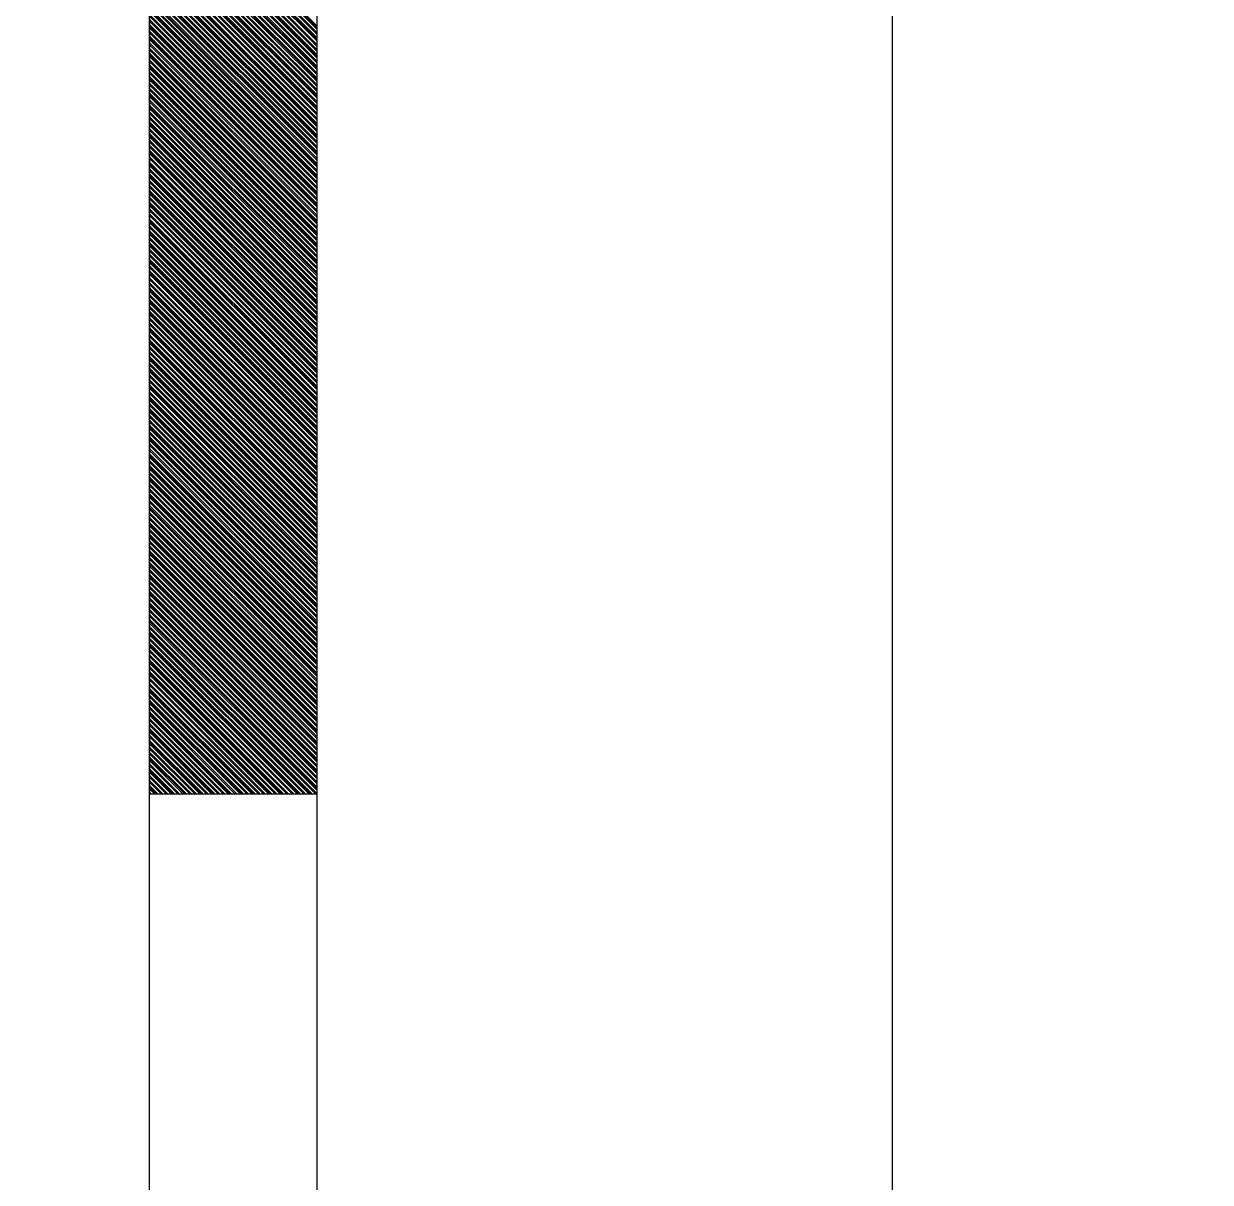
# Model space of a CAD drawing. Extents: x 731854 to 732444, y 4380981 to 4382008.
# Drawn here: x 732092.92 to 732099.99, y 4381888.69 to 4381895.61 of the extents above; entities that cross this region are included whole.
import ezdxf

# ---------------------------------------------------------------- set-up
doc = ezdxf.new("R2010")
doc.units = 0
doc.layers.get('0').update_dxf_attribs({"linetype": 'CONTINUOUS'})

msp = doc.modelspace()

# ---------------------------------------------------------------- linework, layer by layer
at = {"color": 0, "linetype": 'CONTINUOUS'}
for p, q in [((732093.67, 4381881.01), (732093.67, 4381981.01)), ((732093.67, 4381881.01), (732093.67, 4381981.01)), ((732094.67, 4381881.01), (732094.67, 4381981.01)), ((732094.67, 4381881.01), (732094.67, 4381981.01)), ((732094.67, 4381895.59), (732093.67, 4381896.59)), ((732094.67, 4381895.59), (732093.67, 4381896.59)), ((732094.67, 4381895.58), (732093.67, 4381896.58)), ((732094.67, 4381895.58), (732093.67, 4381896.58)), ((732094.67, 4381895.57), (732093.67, 4381896.57)), ((732094.67, 4381895.57), (732093.67, 4381896.57)), ((732094.67, 4381895.55), (732093.67, 4381896.55)), ((732094.67, 4381895.55), (732093.67, 4381896.55)), ((732094.67, 4381895.54), (732093.67, 4381896.54)), ((732094.67, 4381895.54), (732093.67, 4381896.54)), ((732094.67, 4381895.52), (732093.67, 4381896.52)), ((732094.67, 4381895.52), (732093.67, 4381896.52)), ((732094.67, 4381895.51), (732093.67, 4381896.51)), ((732094.67, 4381895.51), (732093.67, 4381896.51)), ((732094.67, 4381895.5), (732093.67, 4381896.5)), ((732094.67, 4381895.5), (732093.67, 4381896.5)), ((732094.67, 4381895.48), (732093.67, 4381896.48)), ((732094.67, 4381895.48), (732093.67, 4381896.48)), ((732094.67, 4381895.47), (732093.67, 4381896.47)), ((732094.67, 4381895.47), (732093.67, 4381896.47)), ((732094.67, 4381895.45), (732093.67, 4381896.45)), ((732094.67, 4381895.45), (732093.67, 4381896.45)), ((732094.67, 4381895.44), (732093.67, 4381896.44)), ((732094.67, 4381895.44), (732093.67, 4381896.44)), ((732094.67, 4381895.42), (732093.67, 4381896.42)), ((732094.67, 4381895.42), (732093.67, 4381896.42)), ((732094.67, 4381895.41), (732093.67, 4381896.41)), ((732094.67, 4381895.41), (732093.67, 4381896.41)), ((732094.67, 4381895.4), (732093.67, 4381896.4)), ((732094.67, 4381895.4), (732093.67, 4381896.4)), ((732094.67, 4381895.38), (732093.67, 4381896.38)), ((732094.67, 4381895.38), (732093.67, 4381896.38)), ((732094.67, 4381895.37), (732093.67, 4381896.37)), ((732094.67, 4381895.37), (732093.67, 4381896.37)), ((732094.67, 4381895.35), (732093.67, 4381896.35)), ((732094.67, 4381895.35), (732093.67, 4381896.35)), ((732094.67, 4381895.34), (732093.67, 4381896.34)), ((732094.67, 4381895.34), (732093.67, 4381896.34)), ((732094.67, 4381895.33), (732093.67, 4381896.33)), ((732094.67, 4381895.33), (732093.67, 4381896.33)), ((732094.67, 4381895.31), (732093.67, 4381896.31)), ((732094.67, 4381895.31), (732093.67, 4381896.31)), ((732094.67, 4381895.3), (732093.67, 4381896.3)), ((732094.67, 4381895.3), (732093.67, 4381896.3)), ((732094.67, 4381895.28), (732093.67, 4381896.28)), ((732094.67, 4381895.28), (732093.67, 4381896.28)), ((732094.67, 4381895.27), (732093.67, 4381896.27)), ((732094.67, 4381895.27), (732093.67, 4381896.27)), ((732094.67, 4381895.26), (732093.67, 4381896.26)), ((732094.67, 4381895.26), (732093.67, 4381896.26)), ((732094.67, 4381895.24), (732093.67, 4381896.24)), ((732094.67, 4381895.24), (732093.67, 4381896.24)), ((732094.67, 4381895.23), (732093.67, 4381896.23)), ((732094.67, 4381895.23), (732093.67, 4381896.23)), ((732094.67, 4381895.21), (732093.67, 4381896.21)), ((732094.67, 4381895.21), (732093.67, 4381896.21)), ((732094.67, 4381895.2), (732093.67, 4381896.2)), ((732094.67, 4381895.2), (732093.67, 4381896.2)), ((732094.67, 4381895.18), (732093.67, 4381896.18)), ((732094.67, 4381895.18), (732093.67, 4381896.18)), ((732094.67, 4381895.17), (732093.67, 4381896.17)), ((732094.67, 4381895.17), (732093.67, 4381896.17)), ((732094.67, 4381895.16), (732093.67, 4381896.16)), ((732094.67, 4381895.16), (732093.67, 4381896.16)), ((732094.67, 4381895.14), (732093.67, 4381896.14)), ((732094.67, 4381895.14), (732093.67, 4381896.14)), ((732094.67, 4381895.13), (732093.67, 4381896.13)), ((732094.67, 4381895.13), (732093.67, 4381896.13)), ((732094.67, 4381895.11), (732093.67, 4381896.11)), ((732094.67, 4381895.11), (732093.67, 4381896.11)), ((732094.67, 4381895.1), (732093.67, 4381896.1)), ((732094.67, 4381895.1), (732093.67, 4381896.1)), ((732094.67, 4381895.09), (732093.67, 4381896.09)), ((732094.67, 4381895.09), (732093.67, 4381896.09)), ((732094.67, 4381895.07), (732093.67, 4381896.07)), ((732094.67, 4381895.07), (732093.67, 4381896.07)), ((732094.67, 4381895.06), (732093.67, 4381896.06)), ((732094.67, 4381895.06), (732093.67, 4381896.06)), ((732094.67, 4381895.04), (732093.67, 4381896.04)), ((732094.67, 4381895.04), (732093.67, 4381896.04)), ((732094.67, 4381895.03), (732093.67, 4381896.03)), ((732094.67, 4381895.03), (732093.67, 4381896.03)), ((732094.67, 4381895.01), (732093.67, 4381896.01)), ((732094.67, 4381895.01), (732093.67, 4381896.01)), ((732094.67, 4381895), (732093.67, 4381896)), ((732094.67, 4381895), (732093.67, 4381896)), ((732094.67, 4381894.99), (732093.67, 4381895.99)), ((732094.67, 4381894.99), (732093.67, 4381895.99)), ((732094.67, 4381894.97), (732093.67, 4381895.97)), ((732094.67, 4381894.97), (732093.67, 4381895.97)), ((732094.67, 4381894.96), (732093.67, 4381895.96)), ((732094.67, 4381894.96), (732093.67, 4381895.96)), ((732094.67, 4381894.94), (732093.67, 4381895.94)), ((732094.67, 4381894.94), (732093.67, 4381895.94)), ((732094.67, 4381894.93), (732093.67, 4381895.93)), ((732094.67, 4381894.93), (732093.67, 4381895.93)), ((732094.67, 4381894.92), (732093.67, 4381895.92)), ((732094.67, 4381894.92), (732093.67, 4381895.92)), ((732094.67, 4381894.9), (732093.67, 4381895.9)), ((732094.67, 4381894.9), (732093.67, 4381895.9)), ((732094.67, 4381894.89), (732093.67, 4381895.89)), ((732094.67, 4381894.89), (732093.67, 4381895.89)), ((732094.67, 4381894.87), (732093.67, 4381895.87)), ((732094.67, 4381894.87), (732093.67, 4381895.87)), ((732094.67, 4381894.86), (732093.67, 4381895.86)), ((732094.67, 4381894.86), (732093.67, 4381895.86)), ((732094.67, 4381894.84), (732093.67, 4381895.84)), ((732094.67, 4381894.84), (732093.67, 4381895.84)), ((732094.67, 4381894.83), (732093.67, 4381895.83)), ((732094.67, 4381894.83), (732093.67, 4381895.83)), ((732094.67, 4381894.82), (732093.67, 4381895.82)), ((732094.67, 4381894.82), (732093.67, 4381895.82)), ((732094.67, 4381894.8), (732093.67, 4381895.8)), ((732094.67, 4381894.8), (732093.67, 4381895.8)), ((732094.67, 4381894.79), (732093.67, 4381895.79)), ((732094.67, 4381894.79), (732093.67, 4381895.79)), ((732094.67, 4381894.77), (732093.67, 4381895.77)), ((732094.67, 4381894.77), (732093.67, 4381895.77)), ((732094.67, 4381894.76), (732093.67, 4381895.76)), ((732094.67, 4381894.76), (732093.67, 4381895.76)), ((732094.67, 4381894.75), (732093.67, 4381895.75)), ((732094.67, 4381894.75), (732093.67, 4381895.75)), ((732094.67, 4381894.73), (732093.67, 4381895.73)), ((732094.67, 4381894.73), (732093.67, 4381895.73)), ((732094.67, 4381894.72), (732093.67, 4381895.72)), ((732094.67, 4381894.72), (732093.67, 4381895.72)), ((732094.67, 4381894.7), (732093.67, 4381895.7)), ((732094.67, 4381894.7), (732093.67, 4381895.7)), ((732094.67, 4381894.69), (732093.67, 4381895.69)), ((732094.67, 4381894.69), (732093.67, 4381895.69)), ((732094.67, 4381894.68), (732093.67, 4381895.68)), ((732094.67, 4381894.68), (732093.67, 4381895.68)), ((732094.67, 4381894.66), (732093.67, 4381895.66)), ((732094.67, 4381894.66), (732093.67, 4381895.66)), ((732094.67, 4381894.65), (732093.67, 4381895.65)), ((732094.67, 4381894.65), (732093.67, 4381895.65)), ((732094.67, 4381894.63), (732093.67, 4381895.63)), ((732094.67, 4381894.63), (732093.67, 4381895.63)), ((732094.67, 4381894.62), (732093.67, 4381895.62)), ((732094.67, 4381894.62), (732093.67, 4381895.62)), ((732094.67, 4381894.6), (732093.67, 4381895.6)), ((732094.67, 4381894.6), (732093.67, 4381895.6)), ((732094.67, 4381894.59), (732093.67, 4381895.59)), ((732094.67, 4381894.59), (732093.67, 4381895.59)), ((732094.67, 4381894.58), (732093.67, 4381895.58)), ((732094.67, 4381894.58), (732093.67, 4381895.58)), ((732094.67, 4381894.56), (732093.67, 4381895.56)), ((732094.67, 4381894.56), (732093.67, 4381895.56)), ((732094.67, 4381894.55), (732093.67, 4381895.55)), ((732094.67, 4381894.55), (732093.67, 4381895.55)), ((732094.67, 4381894.53), (732093.67, 4381895.53)), ((732094.67, 4381894.53), (732093.67, 4381895.53)), ((732094.67, 4381894.52), (732093.67, 4381895.52)), ((732094.67, 4381894.52), (732093.67, 4381895.52)), ((732094.67, 4381894.51), (732093.67, 4381895.51)), ((732094.67, 4381894.51), (732093.67, 4381895.51)), ((732094.67, 4381894.49), (732093.67, 4381895.49)), ((732094.67, 4381894.49), (732093.67, 4381895.49)), ((732094.67, 4381894.48), (732093.67, 4381895.48)), ((732094.67, 4381894.48), (732093.67, 4381895.48)), ((732094.67, 4381894.46), (732093.67, 4381895.46)), ((732094.67, 4381894.46), (732093.67, 4381895.46)), ((732094.67, 4381894.45), (732093.67, 4381895.45)), ((732094.67, 4381894.45), (732093.67, 4381895.45)), ((732094.67, 4381894.43), (732093.67, 4381895.43)), ((732094.67, 4381894.43), (732093.67, 4381895.43)), ((732094.67, 4381894.42), (732093.67, 4381895.42)), ((732094.67, 4381894.42), (732093.67, 4381895.42)), ((732094.67, 4381894.41), (732093.67, 4381895.41)), ((732094.67, 4381894.41), (732093.67, 4381895.41)), ((732094.67, 4381894.39), (732093.67, 4381895.39)), ((732094.67, 4381894.39), (732093.67, 4381895.39)), ((732094.67, 4381894.38), (732093.67, 4381895.38)), ((732094.67, 4381894.38), (732093.67, 4381895.38)), ((732094.67, 4381894.36), (732093.67, 4381895.36)), ((732094.67, 4381894.36), (732093.67, 4381895.36)), ((732094.67, 4381894.35), (732093.67, 4381895.35)), ((732094.67, 4381894.35), (732093.67, 4381895.35)), ((732094.67, 4381894.34), (732093.67, 4381895.34)), ((732094.67, 4381894.34), (732093.67, 4381895.34)), ((732094.67, 4381894.32), (732093.67, 4381895.32)), ((732094.67, 4381894.32), (732093.67, 4381895.32)), ((732094.67, 4381894.31), (732093.67, 4381895.31)), ((732094.67, 4381894.31), (732093.67, 4381895.31)), ((732094.67, 4381894.29), (732093.67, 4381895.29)), ((732094.67, 4381894.29), (732093.67, 4381895.29)), ((732094.67, 4381894.28), (732093.67, 4381895.28)), ((732094.67, 4381894.28), (732093.67, 4381895.28)), ((732094.67, 4381894.27), (732093.67, 4381895.27)), ((732094.67, 4381894.27), (732093.67, 4381895.27)), ((732094.67, 4381894.25), (732093.67, 4381895.25)), ((732094.67, 4381894.25), (732093.67, 4381895.25)), ((732094.67, 4381894.24), (732093.67, 4381895.24)), ((732094.67, 4381894.24), (732093.67, 4381895.24)), ((732094.67, 4381894.22), (732093.67, 4381895.22)), ((732094.67, 4381894.22), (732093.67, 4381895.22)), ((732094.67, 4381894.21), (732093.67, 4381895.21)), ((732094.67, 4381894.21), (732093.67, 4381895.21)), ((732094.67, 4381894.19), (732093.67, 4381895.19)), ((732094.67, 4381894.19), (732093.67, 4381895.19)), ((732094.67, 4381894.18), (732093.67, 4381895.18)), ((732094.67, 4381894.18), (732093.67, 4381895.18)), ((732094.67, 4381894.17), (732093.67, 4381895.17)), ((732094.67, 4381894.17), (732093.67, 4381895.17)), ((732094.67, 4381894.15), (732093.67, 4381895.15)), ((732094.67, 4381894.15), (732093.67, 4381895.15)), ((732094.67, 4381894.14), (732093.67, 4381895.14)), ((732094.67, 4381894.14), (732093.67, 4381895.14)), ((732094.67, 4381894.12), (732093.67, 4381895.12)), ((732094.67, 4381894.12), (732093.67, 4381895.12)), ((732094.67, 4381894.11), (732093.67, 4381895.11)), ((732094.67, 4381894.11), (732093.67, 4381895.11)), ((732094.67, 4381894.1), (732093.67, 4381895.1)), ((732094.67, 4381894.1), (732093.67, 4381895.1)), ((732094.67, 4381894.08), (732093.67, 4381895.08)), ((732094.67, 4381894.08), (732093.67, 4381895.08)), ((732094.67, 4381894.07), (732093.67, 4381895.07)), ((732094.67, 4381894.07), (732093.67, 4381895.07)), ((732094.67, 4381894.05), (732093.67, 4381895.05)), ((732094.67, 4381894.05), (732093.67, 4381895.05)), ((732094.67, 4381894.04), (732093.67, 4381895.04)), ((732094.67, 4381894.04), (732093.67, 4381895.04)), ((732094.67, 4381894.02), (732093.67, 4381895.02)), ((732094.67, 4381894.02), (732093.67, 4381895.02)), ((732094.67, 4381894.01), (732093.67, 4381895.01)), ((732094.67, 4381894.01), (732093.67, 4381895.01)), ((732094.67, 4381894), (732093.67, 4381895)), ((732094.67, 4381894), (732093.67, 4381895)), ((732094.67, 4381893.98), (732093.67, 4381894.98)), ((732094.67, 4381893.98), (732093.67, 4381894.98)), ((732094.67, 4381893.97), (732093.67, 4381894.97)), ((732094.67, 4381893.97), (732093.67, 4381894.97)), ((732094.67, 4381893.95), (732093.67, 4381894.95)), ((732094.67, 4381893.95), (732093.67, 4381894.95)), ((732094.67, 4381893.94), (732093.67, 4381894.94)), ((732094.67, 4381893.94), (732093.67, 4381894.94)), ((732094.67, 4381893.93), (732093.67, 4381894.93)), ((732094.67, 4381893.93), (732093.67, 4381894.93)), ((732094.67, 4381893.91), (732093.67, 4381894.91)), ((732094.67, 4381893.91), (732093.67, 4381894.91)), ((732094.67, 4381893.9), (732093.67, 4381894.9)), ((732094.67, 4381893.9), (732093.67, 4381894.9)), ((732094.67, 4381893.88), (732093.67, 4381894.88)), ((732094.67, 4381893.88), (732093.67, 4381894.88)), ((732094.67, 4381893.87), (732093.67, 4381894.87)), ((732094.67, 4381893.87), (732093.67, 4381894.87)), ((732094.67, 4381893.85), (732093.67, 4381894.85)), ((732094.67, 4381893.85), (732093.67, 4381894.85)), ((732094.67, 4381893.84), (732093.67, 4381894.84)), ((732094.67, 4381893.84), (732093.67, 4381894.84)), ((732094.67, 4381893.83), (732093.67, 4381894.83)), ((732094.67, 4381893.83), (732093.67, 4381894.83)), ((732094.67, 4381893.81), (732093.67, 4381894.81)), ((732094.67, 4381893.81), (732093.67, 4381894.81)), ((732094.67, 4381893.8), (732093.67, 4381894.8)), ((732094.67, 4381893.8), (732093.67, 4381894.8)), ((732094.67, 4381893.78), (732093.67, 4381894.78)), ((732094.67, 4381893.78), (732093.67, 4381894.78)), ((732094.67, 4381893.77), (732093.67, 4381894.77)), ((732094.67, 4381893.77), (732093.67, 4381894.77)), ((732094.67, 4381893.76), (732093.67, 4381894.76)), ((732094.67, 4381893.76), (732093.67, 4381894.76)), ((732094.67, 4381893.74), (732093.67, 4381894.74)), ((732094.67, 4381893.74), (732093.67, 4381894.74)), ((732094.67, 4381893.73), (732093.67, 4381894.73)), ((732094.67, 4381893.73), (732093.67, 4381894.73)), ((732094.67, 4381893.71), (732093.67, 4381894.71)), ((732094.67, 4381893.71), (732093.67, 4381894.71)), ((732094.67, 4381893.7), (732093.67, 4381894.7)), ((732094.67, 4381893.7), (732093.67, 4381894.7)), ((732094.67, 4381893.69), (732093.67, 4381894.69)), ((732094.67, 4381893.69), (732093.67, 4381894.69)), ((732094.67, 4381893.67), (732093.67, 4381894.67)), ((732094.67, 4381893.67), (732093.67, 4381894.67)), ((732094.67, 4381893.66), (732093.67, 4381894.66)), ((732094.67, 4381893.66), (732093.67, 4381894.66)), ((732094.67, 4381893.64), (732093.67, 4381894.64)), ((732094.67, 4381893.64), (732093.67, 4381894.64)), ((732094.67, 4381893.63), (732093.67, 4381894.63)), ((732094.67, 4381893.63), (732093.67, 4381894.63)), ((732094.67, 4381893.61), (732093.67, 4381894.61)), ((732094.67, 4381893.61), (732093.67, 4381894.61)), ((732094.67, 4381893.6), (732093.67, 4381894.6)), ((732094.67, 4381893.6), (732093.67, 4381894.6)), ((732094.67, 4381893.59), (732093.67, 4381894.59)), ((732094.67, 4381893.59), (732093.67, 4381894.59)), ((732094.67, 4381893.57), (732093.67, 4381894.57)), ((732094.67, 4381893.57), (732093.67, 4381894.57)), ((732094.67, 4381893.56), (732093.67, 4381894.56)), ((732094.67, 4381893.56), (732093.67, 4381894.56)), ((732094.67, 4381893.54), (732093.67, 4381894.54)), ((732094.67, 4381893.54), (732093.67, 4381894.54)), ((732094.67, 4381893.53), (732093.67, 4381894.53)), ((732094.67, 4381893.53), (732093.67, 4381894.53)), ((732094.67, 4381893.52), (732093.67, 4381894.52)), ((732094.67, 4381893.52), (732093.67, 4381894.52)), ((732094.67, 4381893.5), (732093.67, 4381894.5)), ((732094.67, 4381893.5), (732093.67, 4381894.5)), ((732094.67, 4381893.49), (732093.67, 4381894.49)), ((732094.67, 4381893.49), (732093.67, 4381894.49)), ((732094.67, 4381893.47), (732093.67, 4381894.47)), ((732094.67, 4381893.47), (732093.67, 4381894.47)), ((732094.67, 4381893.46), (732093.67, 4381894.46)), ((732094.67, 4381893.46), (732093.67, 4381894.46)), ((732094.67, 4381893.44), (732093.67, 4381894.44)), ((732094.67, 4381893.44), (732093.67, 4381894.44)), ((732094.67, 4381893.43), (732093.67, 4381894.43)), ((732094.67, 4381893.43), (732093.67, 4381894.43)), ((732094.67, 4381893.42), (732093.67, 4381894.42)), ((732094.67, 4381893.42), (732093.67, 4381894.42)), ((732094.67, 4381893.4), (732093.67, 4381894.4)), ((732094.67, 4381893.4), (732093.67, 4381894.4)), ((732094.67, 4381893.39), (732093.67, 4381894.39)), ((732094.67, 4381893.39), (732093.67, 4381894.39)), ((732094.67, 4381893.37), (732093.67, 4381894.37)), ((732094.67, 4381893.37), (732093.67, 4381894.37)), ((732094.67, 4381893.36), (732093.67, 4381894.36)), ((732094.67, 4381893.36), (732093.67, 4381894.36)), ((732094.67, 4381893.35), (732093.67, 4381894.35)), ((732094.67, 4381893.35), (732093.67, 4381894.35)), ((732094.67, 4381893.33), (732093.67, 4381894.33)), ((732094.67, 4381893.33), (732093.67, 4381894.33)), ((732094.67, 4381893.32), (732093.67, 4381894.32)), ((732094.67, 4381893.32), (732093.67, 4381894.32)), ((732094.67, 4381893.3), (732093.67, 4381894.3)), ((732094.67, 4381893.3), (732093.67, 4381894.3)), ((732094.67, 4381893.29), (732093.67, 4381894.29)), ((732094.67, 4381893.29), (732093.67, 4381894.29)), ((732094.67, 4381893.28), (732093.67, 4381894.28)), ((732094.67, 4381893.28), (732093.67, 4381894.28)), ((732094.67, 4381893.26), (732093.67, 4381894.26)), ((732094.67, 4381893.26), (732093.67, 4381894.26)), ((732094.67, 4381893.25), (732093.67, 4381894.25)), ((732094.67, 4381893.25), (732093.67, 4381894.25)), ((732094.67, 4381893.23), (732093.67, 4381894.23)), ((732094.67, 4381893.23), (732093.67, 4381894.23)), ((732094.67, 4381893.22), (732093.67, 4381894.22)), ((732094.67, 4381893.22), (732093.67, 4381894.22)), ((732094.67, 4381893.2), (732093.67, 4381894.2)), ((732094.67, 4381893.2), (732093.67, 4381894.2)), ((732094.67, 4381893.19), (732093.67, 4381894.19)), ((732094.67, 4381893.19), (732093.67, 4381894.19)), ((732094.67, 4381893.18), (732093.67, 4381894.18)), ((732094.67, 4381893.18), (732093.67, 4381894.18)), ((732094.67, 4381893.16), (732093.67, 4381894.16)), ((732094.67, 4381893.16), (732093.67, 4381894.16)), ((732094.67, 4381893.15), (732093.67, 4381894.15)), ((732094.67, 4381893.15), (732093.67, 4381894.15)), ((732094.67, 4381893.13), (732093.67, 4381894.13)), ((732094.67, 4381893.13), (732093.67, 4381894.13)), ((732094.67, 4381893.12), (732093.67, 4381894.12)), ((732094.67, 4381893.12), (732093.67, 4381894.12)), ((732094.67, 4381893.11), (732093.67, 4381894.11)), ((732094.67, 4381893.11), (732093.67, 4381894.11)), ((732094.67, 4381893.09), (732093.67, 4381894.09)), ((732094.67, 4381893.09), (732093.67, 4381894.09)), ((732094.67, 4381893.08), (732093.67, 4381894.08)), ((732094.67, 4381893.08), (732093.67, 4381894.08)), ((732094.67, 4381893.06), (732093.67, 4381894.06)), ((732094.67, 4381893.06), (732093.67, 4381894.06)), ((732094.67, 4381893.05), (732093.67, 4381894.05)), ((732094.67, 4381893.05), (732093.67, 4381894.05)), ((732094.67, 4381893.03), (732093.67, 4381894.03)), ((732094.67, 4381893.03), (732093.67, 4381894.03)), ((732094.67, 4381893.02), (732093.67, 4381894.02)), ((732094.67, 4381893.02), (732093.67, 4381894.02)), ((732094.67, 4381893.01), (732093.67, 4381894.01)), ((732094.67, 4381893.01), (732093.67, 4381894.01)), ((732094.67, 4381892.99), (732093.67, 4381893.99)), ((732094.67, 4381892.99), (732093.67, 4381893.99)), ((732094.67, 4381892.98), (732093.67, 4381893.98)), ((732094.67, 4381892.98), (732093.67, 4381893.98)), ((732094.67, 4381892.96), (732093.67, 4381893.96)), ((732094.67, 4381892.96), (732093.67, 4381893.96)), ((732094.67, 4381892.95), (732093.67, 4381893.95)), ((732094.67, 4381892.95), (732093.67, 4381893.95)), ((732094.67, 4381892.94), (732093.67, 4381893.94)), ((732094.67, 4381892.94), (732093.67, 4381893.94)), ((732094.67, 4381892.92), (732093.67, 4381893.92)), ((732094.67, 4381892.92), (732093.67, 4381893.92)), ((732094.67, 4381892.91), (732093.67, 4381893.91)), ((732094.67, 4381892.91), (732093.67, 4381893.91)), ((732094.67, 4381892.89), (732093.67, 4381893.89)), ((732094.67, 4381892.89), (732093.67, 4381893.89)), ((732094.67, 4381892.88), (732093.67, 4381893.88)), ((732094.67, 4381892.88), (732093.67, 4381893.88)), ((732094.67, 4381892.87), (732093.67, 4381893.87)), ((732094.67, 4381892.87), (732093.67, 4381893.87)), ((732094.67, 4381892.85), (732093.67, 4381893.85)), ((732094.67, 4381892.85), (732093.67, 4381893.85)), ((732094.67, 4381892.84), (732093.67, 4381893.84)), ((732094.67, 4381892.84), (732093.67, 4381893.84)), ((732094.67, 4381892.82), (732093.67, 4381893.82)), ((732094.67, 4381892.82), (732093.67, 4381893.82)), ((732094.67, 4381892.81), (732093.67, 4381893.81)), ((732094.67, 4381892.81), (732093.67, 4381893.81)), ((732094.67, 4381892.79), (732093.67, 4381893.79)), ((732094.67, 4381892.79), (732093.67, 4381893.79)), ((732094.67, 4381892.78), (732093.67, 4381893.78)), ((732094.67, 4381892.78), (732093.67, 4381893.78)), ((732094.67, 4381892.77), (732093.67, 4381893.77)), ((732094.67, 4381892.77), (732093.67, 4381893.77)), ((732094.67, 4381892.75), (732093.67, 4381893.75)), ((732094.67, 4381892.75), (732093.67, 4381893.75)), ((732094.67, 4381892.74), (732093.67, 4381893.74)), ((732094.67, 4381892.74), (732093.67, 4381893.74)), ((732094.67, 4381892.72), (732093.67, 4381893.72)), ((732094.67, 4381892.72), (732093.67, 4381893.72)), ((732094.67, 4381892.71), (732093.67, 4381893.71)), ((732094.67, 4381892.71), (732093.67, 4381893.71)), ((732094.67, 4381892.7), (732093.67, 4381893.7)), ((732094.67, 4381892.7), (732093.67, 4381893.7)), ((732094.67, 4381892.68), (732093.67, 4381893.68)), ((732094.67, 4381892.68), (732093.67, 4381893.68)), ((732094.67, 4381892.67), (732093.67, 4381893.67)), ((732094.67, 4381892.67), (732093.67, 4381893.67)), ((732094.67, 4381892.65), (732093.67, 4381893.65)), ((732094.67, 4381892.65), (732093.67, 4381893.65)), ((732094.67, 4381892.64), (732093.67, 4381893.64)), ((732094.67, 4381892.64), (732093.67, 4381893.64)), ((732094.67, 4381892.62), (732093.67, 4381893.62)), ((732094.67, 4381892.62), (732093.67, 4381893.62)), ((732094.67, 4381892.61), (732093.67, 4381893.61)), ((732094.67, 4381892.61), (732093.67, 4381893.61)), ((732094.67, 4381892.6), (732093.67, 4381893.6)), ((732094.67, 4381892.6), (732093.67, 4381893.6)), ((732094.67, 4381892.58), (732093.67, 4381893.58)), ((732094.67, 4381892.58), (732093.67, 4381893.58)), ((732094.67, 4381892.57), (732093.67, 4381893.57)), ((732094.67, 4381892.57), (732093.67, 4381893.57)), ((732094.67, 4381892.55), (732093.67, 4381893.55)), ((732094.67, 4381892.55), (732093.67, 4381893.55)), ((732094.67, 4381892.54), (732093.67, 4381893.54)), ((732094.67, 4381892.54), (732093.67, 4381893.54)), ((732094.67, 4381892.53), (732093.67, 4381893.53)), ((732094.67, 4381892.53), (732093.67, 4381893.53)), ((732094.67, 4381892.51), (732093.67, 4381893.51)), ((732094.67, 4381892.51), (732093.67, 4381893.51)), ((732094.67, 4381892.5), (732093.67, 4381893.5)), ((732094.67, 4381892.5), (732093.67, 4381893.5)), ((732094.67, 4381892.48), (732093.67, 4381893.48)), ((732094.67, 4381892.48), (732093.67, 4381893.48)), ((732094.67, 4381892.47), (732093.67, 4381893.47)), ((732094.67, 4381892.47), (732093.67, 4381893.47)), ((732094.67, 4381892.45), (732093.67, 4381893.45)), ((732094.67, 4381892.45), (732093.67, 4381893.45)), ((732094.67, 4381892.44), (732093.67, 4381893.44)), ((732094.67, 4381892.44), (732093.67, 4381893.44)), ((732094.67, 4381892.43), (732093.67, 4381893.43)), ((732094.67, 4381892.43), (732093.67, 4381893.43)), ((732094.67, 4381892.41), (732093.67, 4381893.41)), ((732094.67, 4381892.41), (732093.67, 4381893.41)), ((732094.67, 4381892.4), (732093.67, 4381893.4)), ((732094.67, 4381892.4), (732093.67, 4381893.4)), ((732094.67, 4381892.38), (732093.67, 4381893.38)), ((732094.67, 4381892.38), (732093.67, 4381893.38)), ((732094.67, 4381892.37), (732093.67, 4381893.37)), ((732094.67, 4381892.37), (732093.67, 4381893.37)), ((732094.67, 4381892.36), (732093.67, 4381893.36)), ((732094.67, 4381892.36), (732093.67, 4381893.36)), ((732094.67, 4381892.34), (732093.67, 4381893.34)), ((732094.67, 4381892.34), (732093.67, 4381893.34)), ((732094.67, 4381892.33), (732093.67, 4381893.33)), ((732094.67, 4381892.33), (732093.67, 4381893.33)), ((732094.67, 4381892.31), (732093.67, 4381893.31)), ((732094.67, 4381892.31), (732093.67, 4381893.31)), ((732094.67, 4381892.3), (732093.67, 4381893.3)), ((732094.67, 4381892.3), (732093.67, 4381893.3)), ((732094.67, 4381892.29), (732093.67, 4381893.29)), ((732094.67, 4381892.29), (732093.67, 4381893.29)), ((732094.67, 4381892.27), (732093.67, 4381893.27)), ((732094.67, 4381892.27), (732093.67, 4381893.27)), ((732094.67, 4381892.26), (732093.67, 4381893.26)), ((732094.67, 4381892.26), (732093.67, 4381893.26)), ((732094.67, 4381892.24), (732093.67, 4381893.24)), ((732094.67, 4381892.24), (732093.67, 4381893.24)), ((732094.67, 4381892.23), (732093.67, 4381893.23)), ((732094.67, 4381892.23), (732093.67, 4381893.23)), ((732094.67, 4381892.21), (732093.67, 4381893.21)), ((732094.67, 4381892.21), (732093.67, 4381893.21)), ((732094.67, 4381892.2), (732093.67, 4381893.2)), ((732094.67, 4381892.2), (732093.67, 4381893.2)), ((732094.67, 4381892.19), (732093.67, 4381893.19)), ((732094.67, 4381892.19), (732093.67, 4381893.19)), ((732094.67, 4381892.17), (732093.67, 4381893.17)), ((732094.67, 4381892.17), (732093.67, 4381893.17)), ((732094.67, 4381892.16), (732093.67, 4381893.16)), ((732094.67, 4381892.16), (732093.67, 4381893.16)), ((732094.67, 4381892.14), (732093.67, 4381893.14)), ((732094.67, 4381892.14), (732093.67, 4381893.14)), ((732094.67, 4381892.13), (732093.67, 4381893.13)), ((732094.67, 4381892.13), (732093.67, 4381893.13)), ((732094.67, 4381892.12), (732093.67, 4381893.12)), ((732094.67, 4381892.12), (732093.67, 4381893.12)), ((732094.67, 4381892.1), (732093.67, 4381893.1)), ((732094.67, 4381892.1), (732093.67, 4381893.1)), ((732094.67, 4381892.09), (732093.67, 4381893.09)), ((732094.67, 4381892.09), (732093.67, 4381893.09)), ((732094.67, 4381892.07), (732093.67, 4381893.07)), ((732094.67, 4381892.07), (732093.67, 4381893.07)), ((732094.67, 4381892.06), (732093.67, 4381893.06)), ((732094.67, 4381892.06), (732093.67, 4381893.06)), ((732094.67, 4381892.04), (732093.67, 4381893.04)), ((732094.67, 4381892.04), (732093.67, 4381893.04)), ((732094.67, 4381892.03), (732093.67, 4381893.03)), ((732094.67, 4381892.03), (732093.67, 4381893.03)), ((732094.67, 4381892.02), (732093.67, 4381893.02)), ((732094.67, 4381892.02), (732093.67, 4381893.02)), ((732094.67, 4381892), (732093.67, 4381893)), ((732094.67, 4381892), (732093.67, 4381893)), ((732094.67, 4381891.99), (732093.67, 4381892.99)), ((732094.67, 4381891.99), (732093.67, 4381892.99)), ((732094.67, 4381891.97), (732093.67, 4381892.97)), ((732094.67, 4381891.97), (732093.67, 4381892.97)), ((732094.67, 4381891.96), (732093.67, 4381892.96)), ((732094.67, 4381891.96), (732093.67, 4381892.96)), ((732094.67, 4381891.95), (732093.67, 4381892.95)), ((732094.67, 4381891.95), (732093.67, 4381892.95)), ((732094.67, 4381891.93), (732093.67, 4381892.93)), ((732094.67, 4381891.93), (732093.67, 4381892.93)), ((732094.67, 4381891.92), (732093.67, 4381892.92)), ((732094.67, 4381891.92), (732093.67, 4381892.92)), ((732094.67, 4381891.9), (732093.67, 4381892.9)), ((732094.67, 4381891.9), (732093.67, 4381892.9)), ((732094.67, 4381891.89), (732093.67, 4381892.89)), ((732094.67, 4381891.89), (732093.67, 4381892.89)), ((732094.67, 4381891.88), (732093.67, 4381892.88)), ((732094.67, 4381891.88), (732093.67, 4381892.88)), ((732094.67, 4381891.86), (732093.67, 4381892.86)), ((732094.67, 4381891.86), (732093.67, 4381892.86)), ((732094.67, 4381891.85), (732093.67, 4381892.85)), ((732094.67, 4381891.85), (732093.67, 4381892.85)), ((732094.67, 4381891.83), (732093.67, 4381892.83)), ((732094.67, 4381891.83), (732093.67, 4381892.83)), ((732094.67, 4381891.82), (732093.67, 4381892.82)), ((732094.67, 4381891.82), (732093.67, 4381892.82)), ((732094.67, 4381891.8), (732093.67, 4381892.8)), ((732094.67, 4381891.8), (732093.67, 4381892.8)), ((732094.67, 4381891.79), (732093.67, 4381892.79)), ((732094.67, 4381891.79), (732093.67, 4381892.79)), ((732094.67, 4381891.78), (732093.67, 4381892.78)), ((732094.67, 4381891.78), (732093.67, 4381892.78)), ((732094.67, 4381891.76), (732093.67, 4381892.76)), ((732094.67, 4381891.76), (732093.67, 4381892.76)), ((732094.67, 4381891.75), (732093.67, 4381892.75)), ((732094.67, 4381891.75), (732093.67, 4381892.75)), ((732094.67, 4381891.73), (732093.67, 4381892.73)), ((732094.67, 4381891.73), (732093.67, 4381892.73)), ((732094.67, 4381891.72), (732093.67, 4381892.72)), ((732094.67, 4381891.72), (732093.67, 4381892.72)), ((732094.67, 4381891.71), (732093.67, 4381892.71)), ((732094.67, 4381891.71), (732093.67, 4381892.71)), ((732094.67, 4381891.69), (732093.67, 4381892.69)), ((732094.67, 4381891.69), (732093.67, 4381892.69)), ((732094.67, 4381891.68), (732093.67, 4381892.68)), ((732094.67, 4381891.68), (732093.67, 4381892.68)), ((732094.67, 4381891.66), (732093.67, 4381892.66)), ((732094.67, 4381891.66), (732093.67, 4381892.66)), ((732094.67, 4381891.65), (732093.67, 4381892.65)), ((732094.67, 4381891.65), (732093.67, 4381892.65)), ((732094.67, 4381891.63), (732093.67, 4381892.63)), ((732094.67, 4381891.63), (732093.67, 4381892.63)), ((732094.67, 4381891.62), (732093.67, 4381892.62)), ((732094.67, 4381891.62), (732093.67, 4381892.62)), ((732094.67, 4381891.61), (732093.67, 4381892.61)), ((732094.67, 4381891.61), (732093.67, 4381892.61)), ((732094.67, 4381891.59), (732093.67, 4381892.59)), ((732094.67, 4381891.59), (732093.67, 4381892.59)), ((732094.67, 4381891.58), (732093.67, 4381892.58)), ((732094.67, 4381891.58), (732093.67, 4381892.58)), ((732094.67, 4381891.56), (732093.67, 4381892.56)), ((732094.67, 4381891.56), (732093.67, 4381892.56)), ((732094.67, 4381891.55), (732093.67, 4381892.55)), ((732094.67, 4381891.55), (732093.67, 4381892.55)), ((732094.67, 4381891.54), (732093.67, 4381892.54)), ((732094.67, 4381891.54), (732093.67, 4381892.54)), ((732094.67, 4381891.52), (732093.67, 4381892.52)), ((732094.67, 4381891.52), (732093.67, 4381892.52)), ((732094.67, 4381891.51), (732093.67, 4381892.51)), ((732094.67, 4381891.51), (732093.67, 4381892.51)), ((732094.67, 4381891.49), (732093.67, 4381892.49)), ((732094.67, 4381891.49), (732093.67, 4381892.49)), ((732094.67, 4381891.48), (732093.67, 4381892.48)), ((732094.67, 4381891.48), (732093.67, 4381892.48)), ((732094.67, 4381891.46), (732093.67, 4381892.46)), ((732094.67, 4381891.46), (732093.67, 4381892.46)), ((732094.67, 4381891.45), (732093.67, 4381892.45)), ((732094.67, 4381891.45), (732093.67, 4381892.45)), ((732094.67, 4381891.44), (732093.67, 4381892.44)), ((732094.67, 4381891.44), (732093.67, 4381892.44)), ((732094.67, 4381891.42), (732093.67, 4381892.42)), ((732094.67, 4381891.42), (732093.67, 4381892.42)), ((732094.67, 4381891.41), (732093.67, 4381892.41)), ((732094.67, 4381891.41), (732093.67, 4381892.41)), ((732094.67, 4381891.39), (732093.67, 4381892.39)), ((732094.67, 4381891.39), (732093.67, 4381892.39)), ((732094.67, 4381891.38), (732093.67, 4381892.38)), ((732094.67, 4381891.38), (732093.67, 4381892.38)), ((732094.67, 4381891.37), (732093.67, 4381892.37)), ((732094.67, 4381891.37), (732093.67, 4381892.37)), ((732094.67, 4381891.35), (732093.67, 4381892.35)), ((732094.67, 4381891.35), (732093.67, 4381892.35)), ((732094.67, 4381891.34), (732093.67, 4381892.34)), ((732094.67, 4381891.34), (732093.67, 4381892.34)), ((732094.67, 4381891.32), (732093.67, 4381892.32)), ((732094.67, 4381891.32), (732093.67, 4381892.32)), ((732094.67, 4381891.31), (732093.67, 4381892.31)), ((732094.67, 4381891.31), (732093.67, 4381892.31)), ((732094.67, 4381891.3), (732093.67, 4381892.3)), ((732094.67, 4381891.3), (732093.67, 4381892.3)), ((732094.67, 4381891.28), (732093.67, 4381892.28)), ((732094.67, 4381891.28), (732093.67, 4381892.28)), ((732094.67, 4381891.27), (732093.67, 4381892.27)), ((732094.67, 4381891.27), (732093.67, 4381892.27)), ((732094.67, 4381891.25), (732093.67, 4381892.25)), ((732094.67, 4381891.25), (732093.67, 4381892.25)), ((732094.67, 4381891.24), (732093.67, 4381892.24)), ((732094.67, 4381891.24), (732093.67, 4381892.24)), ((732094.67, 4381891.22), (732093.67, 4381892.22)), ((732094.67, 4381891.22), (732093.67, 4381892.22)), ((732094.67, 4381891.21), (732093.67, 4381892.21)), ((732094.67, 4381891.21), (732093.67, 4381892.21)), ((732094.67, 4381891.2), (732093.67, 4381892.2)), ((732094.67, 4381891.2), (732093.67, 4381892.2)), ((732094.67, 4381891.18), (732093.67, 4381892.18)), ((732094.67, 4381891.18), (732093.67, 4381892.18)), ((732094.67, 4381891.17), (732093.67, 4381892.17)), ((732094.67, 4381891.17), (732093.67, 4381892.17)), ((732094.67, 4381891.15), (732093.67, 4381892.15)), ((732094.67, 4381891.15), (732093.67, 4381892.15)), ((732094.67, 4381891.14), (732093.67, 4381892.14)), ((732094.67, 4381891.14), (732093.67, 4381892.14)), ((732094.67, 4381891.13), (732093.67, 4381892.13)), ((732094.67, 4381891.13), (732093.67, 4381892.13)), ((732094.67, 4381891.11), (732093.67, 4381892.11)), ((732094.67, 4381891.11), (732093.67, 4381892.11)), ((732094.67, 4381891.1), (732093.67, 4381892.1)), ((732094.67, 4381891.1), (732093.67, 4381892.1)), ((732094.67, 4381891.08), (732093.67, 4381892.08)), ((732094.67, 4381891.08), (732093.67, 4381892.08)), ((732094.67, 4381891.07), (732093.67, 4381892.07)), ((732094.67, 4381891.07), (732093.67, 4381892.07)), ((732094.67, 4381891.05), (732093.67, 4381892.05)), ((732094.67, 4381891.05), (732093.67, 4381892.05)), ((732094.67, 4381891.04), (732093.67, 4381892.04)), ((732094.67, 4381891.04), (732093.67, 4381892.04)), ((732094.67, 4381891.03), (732093.67, 4381892.03)), ((732094.67, 4381891.03), (732093.67, 4381892.03)), ((732094.67, 4381891.01), (732093.67, 4381892.01)), ((732094.67, 4381891.01), (732093.67, 4381892.01)), ((732094.66, 4381891.01), (732093.67, 4381892)), ((732094.66, 4381891.01), (732093.67, 4381892)), ((732094.64, 4381891.01), (732093.67, 4381891.98)), ((732094.64, 4381891.01), (732093.67, 4381891.98)), ((732094.63, 4381891.01), (732093.67, 4381891.97)), ((732094.63, 4381891.01), (732093.67, 4381891.97)), ((732094.62, 4381891.01), (732093.67, 4381891.96)), ((732094.62, 4381891.01), (732093.67, 4381891.96)), ((732094.6, 4381891.01), (732093.67, 4381891.94)), ((732094.6, 4381891.01), (732093.67, 4381891.94)), ((732094.59, 4381891.01), (732093.67, 4381891.93)), ((732094.59, 4381891.01), (732093.67, 4381891.93)), ((732094.57, 4381891.01), (732093.67, 4381891.91)), ((732094.57, 4381891.01), (732093.67, 4381891.91)), ((732094.56, 4381891.01), (732093.67, 4381891.9)), ((732094.56, 4381891.01), (732093.67, 4381891.9)), ((732094.55, 4381891.01), (732093.67, 4381891.89)), ((732094.55, 4381891.01), (732093.67, 4381891.89)), ((732094.53, 4381891.01), (732093.67, 4381891.87)), ((732094.53, 4381891.01), (732093.67, 4381891.87)), ((732094.52, 4381891.01), (732093.67, 4381891.86)), ((732094.52, 4381891.01), (732093.67, 4381891.86)), ((732094.5, 4381891.01), (732093.67, 4381891.84)), ((732094.5, 4381891.01), (732093.67, 4381891.84)), ((732094.49, 4381891.01), (732093.67, 4381891.83)), ((732094.49, 4381891.01), (732093.67, 4381891.83)), ((732094.47, 4381891.01), (732093.67, 4381891.81)), ((732094.47, 4381891.01), (732093.67, 4381891.81)), ((732094.46, 4381891.01), (732093.67, 4381891.8)), ((732094.46, 4381891.01), (732093.67, 4381891.8)), ((732094.45, 4381891.01), (732093.67, 4381891.79)), ((732094.45, 4381891.01), (732093.67, 4381891.79)), ((732094.43, 4381891.01), (732093.67, 4381891.77)), ((732094.43, 4381891.01), (732093.67, 4381891.77)), ((732094.42, 4381891.01), (732093.67, 4381891.76)), ((732094.42, 4381891.01), (732093.67, 4381891.76)), ((732094.4, 4381891.01), (732093.67, 4381891.74)), ((732094.4, 4381891.01), (732093.67, 4381891.74)), ((732094.39, 4381891.01), (732093.67, 4381891.73)), ((732094.39, 4381891.01), (732093.67, 4381891.73)), ((732094.38, 4381891.01), (732093.67, 4381891.72)), ((732094.38, 4381891.01), (732093.67, 4381891.72)), ((732094.36, 4381891.01), (732093.67, 4381891.7)), ((732094.36, 4381891.01), (732093.67, 4381891.7)), ((732094.35, 4381891.01), (732093.67, 4381891.69)), ((732094.35, 4381891.01), (732093.67, 4381891.69)), ((732094.33, 4381891.01), (732093.67, 4381891.67)), ((732094.33, 4381891.01), (732093.67, 4381891.67)), ((732094.32, 4381891.01), (732093.67, 4381891.66)), ((732094.32, 4381891.01), (732093.67, 4381891.66)), ((732094.3, 4381891.01), (732093.67, 4381891.64)), ((732094.3, 4381891.01), (732093.67, 4381891.64)), ((732094.29, 4381891.01), (732093.67, 4381891.63)), ((732094.29, 4381891.01), (732093.67, 4381891.63)), ((732094.28, 4381891.01), (732093.67, 4381891.62)), ((732094.28, 4381891.01), (732093.67, 4381891.62)), ((732094.26, 4381891.01), (732093.67, 4381891.6)), ((732094.26, 4381891.01), (732093.67, 4381891.6)), ((732094.25, 4381891.01), (732093.67, 4381891.59)), ((732094.25, 4381891.01), (732093.67, 4381891.59)), ((732094.23, 4381891.01), (732093.67, 4381891.57)), ((732094.23, 4381891.01), (732093.67, 4381891.57)), ((732094.22, 4381891.01), (732093.67, 4381891.56)), ((732094.22, 4381891.01), (732093.67, 4381891.56)), ((732094.21, 4381891.01), (732093.67, 4381891.55)), ((732094.21, 4381891.01), (732093.67, 4381891.55)), ((732094.19, 4381891.01), (732093.67, 4381891.53)), ((732094.19, 4381891.01), (732093.67, 4381891.53)), ((732094.18, 4381891.01), (732093.67, 4381891.52)), ((732094.18, 4381891.01), (732093.67, 4381891.52)), ((732094.16, 4381891.01), (732093.67, 4381891.5)), ((732094.16, 4381891.01), (732093.67, 4381891.5)), ((732094.15, 4381891.01), (732093.67, 4381891.49)), ((732094.15, 4381891.01), (732093.67, 4381891.49)), ((732094.14, 4381891.01), (732093.67, 4381891.48)), ((732094.14, 4381891.01), (732093.67, 4381891.48)), ((732094.12, 4381891.01), (732093.67, 4381891.46)), ((732094.12, 4381891.01), (732093.67, 4381891.46)), ((732094.11, 4381891.01), (732093.67, 4381891.45)), ((732094.11, 4381891.01), (732093.67, 4381891.45)), ((732094.09, 4381891.01), (732093.67, 4381891.43)), ((732094.09, 4381891.01), (732093.67, 4381891.43)), ((732094.08, 4381891.01), (732093.67, 4381891.42)), ((732094.08, 4381891.01), (732093.67, 4381891.42)), ((732094.06, 4381891.01), (732093.67, 4381891.4)), ((732094.06, 4381891.01), (732093.67, 4381891.4)), ((732094.05, 4381891.01), (732093.67, 4381891.39)), ((732094.05, 4381891.01), (732093.67, 4381891.39)), ((732094.04, 4381891.01), (732093.67, 4381891.38)), ((732094.04, 4381891.01), (732093.67, 4381891.38)), ((732094.02, 4381891.01), (732093.67, 4381891.36)), ((732094.02, 4381891.01), (732093.67, 4381891.36)), ((732094.01, 4381891.01), (732093.67, 4381891.35)), ((732094.01, 4381891.01), (732093.67, 4381891.35)), ((732093.99, 4381891.01), (732093.67, 4381891.33)), ((732093.99, 4381891.01), (732093.67, 4381891.33)), ((732093.98, 4381891.01), (732093.67, 4381891.32)), ((732093.98, 4381891.01), (732093.67, 4381891.32)), ((732093.97, 4381891.01), (732093.67, 4381891.31)), ((732093.97, 4381891.01), (732093.67, 4381891.31)), ((732093.95, 4381891.01), (732093.67, 4381891.29)), ((732093.95, 4381891.01), (732093.67, 4381891.29)), ((732093.94, 4381891.01), (732093.67, 4381891.28)), ((732093.94, 4381891.01), (732093.67, 4381891.28)), ((732093.92, 4381891.01), (732093.67, 4381891.26)), ((732093.92, 4381891.01), (732093.67, 4381891.26)), ((732093.91, 4381891.01), (732093.67, 4381891.25)), ((732093.91, 4381891.01), (732093.67, 4381891.25)), ((732093.89, 4381891.01), (732093.67, 4381891.23)), ((732093.89, 4381891.01), (732093.67, 4381891.23)), ((732093.88, 4381891.01), (732093.67, 4381891.22)), ((732093.88, 4381891.01), (732093.67, 4381891.22)), ((732093.87, 4381891.01), (732093.67, 4381891.21)), ((732093.87, 4381891.01), (732093.67, 4381891.21)), ((732093.85, 4381891.01), (732093.67, 4381891.19)), ((732093.85, 4381891.01), (732093.67, 4381891.19)), ((732093.84, 4381891.01), (732093.67, 4381891.18)), ((732093.84, 4381891.01), (732093.67, 4381891.18)), ((732093.82, 4381891.01), (732093.67, 4381891.16)), ((732093.82, 4381891.01), (732093.67, 4381891.16)), ((732093.81, 4381891.01), (732093.67, 4381891.15)), ((732093.81, 4381891.01), (732093.67, 4381891.15)), ((732093.8, 4381891.01), (732093.67, 4381891.14)), ((732093.8, 4381891.01), (732093.67, 4381891.14)), ((732093.78, 4381891.01), (732093.67, 4381891.12)), ((732093.78, 4381891.01), (732093.67, 4381891.12)), ((732093.77, 4381891.01), (732093.67, 4381891.11)), ((732093.77, 4381891.01), (732093.67, 4381891.11)), ((732093.75, 4381891.01), (732093.67, 4381891.09)), ((732093.75, 4381891.01), (732093.67, 4381891.09)), ((732093.74, 4381891.01), (732093.67, 4381891.08)), ((732093.74, 4381891.01), (732093.67, 4381891.08)), ((732093.72, 4381891.01), (732093.67, 4381891.06)), ((732093.72, 4381891.01), (732093.67, 4381891.06)), ((732093.71, 4381891.01), (732093.67, 4381891.05)), ((732093.71, 4381891.01), (732093.67, 4381891.05)), ((732093.7, 4381891.01), (732093.67, 4381891.04)), ((732093.7, 4381891.01), (732093.67, 4381891.04)), ((732093.68, 4381891.01), (732093.67, 4381891.02)), ((732093.68, 4381891.01), (732093.67, 4381891.02))]:
    msp.add_line(p, q, dxfattribs=at)
msp.add_lwpolyline([(732094.67, 4381891.01), (732094.67, 4381901.01), (732093.67, 4381901.01), (732093.67, 4381891.01)], close=True, dxfattribs=at)
msp.add_lwpolyline([(732094.67, 4381891.01), (732094.67, 4381901.01), (732093.67, 4381901.01), (732093.67, 4381891.01)], close=True, dxfattribs=at)

# ---------------------------------------------------------------- meshes
mesh = msp.add_polyface(dxfattribs=at)
corners = [(732162.5, 4380981), (731854.5, 4382007.5), (732444, 4380981), (732444, 4382007.5), (731854.5, 4380981)]
mesh.append_faces([[corners[k] for k in face] for face in [(0, 1, 4), (1, 0, 2, 3)]], dxfattribs={"vtx0": -1, "color": 0})
mesh = msp.add_polyface(dxfattribs=at)
corners = [(732145.58, 4381821), (732145.58, 4382001.5), (731864.5, 4382001.5), (731864.5, 4381821)]
mesh.append_faces([[corners[k] for k in face] for face in [(0, 1, 2, 3)]], dxfattribs={"color": 0})
mesh = msp.add_polyface(dxfattribs=at)
corners = [(732098.1, 4381828.19), (732098.1, 4381994.66), (732088.23, 4381994.66), (732088.23, 4381828.19)]
mesh.append_faces([[corners[k] for k in face] for face in [(0, 1, 2, 3)]], dxfattribs={"color": 0})

doc.saveas('drawing.dxf')
